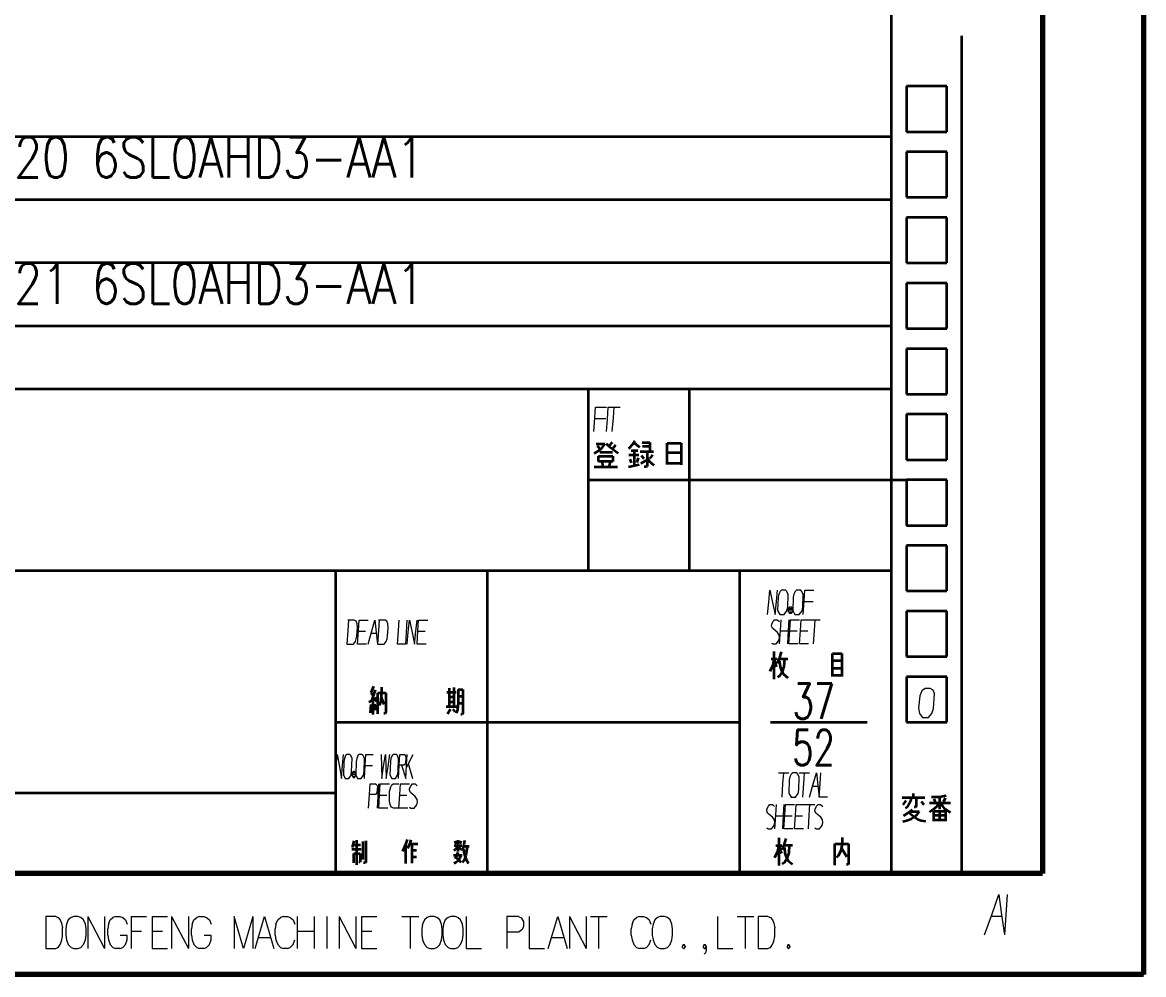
# Model space of a CAD drawing. Header units: millimetres. Extents: x 1333 to 104182, y -62616 to -5704.
# Drawn here: x 49603.3 to 49714.3, y -62616.3 to -62522 of the extents above; entities that cross this region are included whole.
import ezdxf
from ezdxf.enums import TextEntityAlignment as Align

# ---------------------------------------------------------------- set-up
doc = ezdxf.new("R2010")
doc.units = ezdxf.units.MM
doc.header["$LTSCALE"] = 0.5
for name, color, linetype in [('08', 1, 'Continuous'), ('11', 3, 'Continuous'), ('SHM_LABEL', 40, 'Continuous')]:
    doc.layers.add(name, color=color, linetype=linetype)
doc.styles.add('KAI', font='simplex.shx', dxfattribs={"width": 0.8, "bigfont": 'extfont.shx'})
doc.styles.get("Standard").update_dxf_attribs({"font": 'simplex.shx'})

# ---------------------------------------------------------------- blocks, each defined once
blk = doc.blocks.new('A$C32A078D3')
at = {"color": 7, "lineweight": 13}
for points in [[(-107.76, 5.77), (-108.73, 5.77), (-108.73, 2.57)], [(-107.76, 5.77), (-107.52, 5.67), (-107.31, 5.41), (-107.17, 5.1), (-107.07, 4.64)], [(-104.58, 5.77), (-104.58, 2.57)], [(-104.58, 5.77), (-102.92, 2.57)], [(-102.92, 5.77), (-102.92, 2.57)], [(-102.36, 5.41), (-102.09, 5.67)], [(-101.81, 5.77), (-102.09, 5.67)], [(-101.81, 5.77), (-101.4, 5.77)], [(-101.4, 5.77), (-101.12, 5.67), (-100.84, 5.41), (-100.67, 5)], [(-100.29, 5.77), (-98.77, 5.77)], [(-100.29, 5.77), (-100.29, 2.57)], [(-98.21, 5.77), (-96.69, 5.77)], [(-98.21, 5.77), (-98.21, 2.57), (-96.69, 2.57)], [(-96.28, 5.77), (-96.28, 2.57)], [(-96.28, 5.77), (-94.62, 2.57)], [(-94.62, 5.77), (-94.62, 2.57)], [(-94.07, 5.41), (-93.79, 5.67)], [(-93.51, 5.77), (-93.79, 5.67)], [(-93.51, 5.77), (-93.1, 5.77)], [(-93.1, 5.77), (-92.82, 5.67), (-92.54, 5.41), (-92.37, 5)], [(-88.22, 5.77), (-89.15, 2.57), (-90.09, 5.77), (-90.09, 2.57)], [(-88.22, 5.77), (-88.22, 2.57)], [(-88.01, 2.57), (-87.08, 5.77), (-86.15, 2.57)], [(-85.77, 5.41), (-85.49, 5.67)], [(-85.21, 5.77), (-85.49, 5.67)], [(-85.21, 5.77), (-84.8, 5.77)], [(-84.8, 5.77), (-84.52, 5.67), (-84.24, 5.41), (-84.07, 5)], [(-83.83, 5.77), (-83.83, 2.57)], [(-82.17, 5.77), (-82.17, 2.57)], [(-80.86, 2.57), (-80.86, 5.77)], [(-79.68, 5.77), (-79.68, 2.57)], [(-79.68, 5.77), (-78.02, 2.57)], [(-78.02, 5.77), (-78.02, 2.57)], [(-77.47, 5.77), (-75.94, 5.77)], [(-77.47, 5.77), (-77.47, 2.57), (-75.94, 2.57)], [(-73.46, 5.77), (-71.8, 5.77)], [(-72.63, 2.57), (-72.63, 5.77)], [(-67.09, 5.77), (-67.09, 2.57), (-65.57, 2.57)], [(-61.91, 5.77), (-63.08, 5.77)], [(-63.08, 5.77), (-63.08, 2.57)], [(-61.91, 5.77), (-61.66, 5.62), (-61.42, 5.26), (-61.42, 4.74), (-61.59, 4.43), (-61.84, 4.23)], [(-60.87, 5.77), (-60.87, 2.57), (-59.35, 2.57)], [(-58.97, 2.57), (-58.03, 5.77), (-57.1, 2.57)], [(-56.86, 5.77), (-56.86, 2.57)], [(-56.86, 5.77), (-55.2, 2.57)], [(-55.2, 5.77), (-55.2, 2.57)], [(-54.78, 5.77), (-53.12, 5.77)], [(-53.95, 2.57), (-53.95, 5.77)], [(-50.49, 5.41), (-50.22, 5.67)], [(-49.94, 5.77), (-50.22, 5.67)], [(-49.94, 5.77), (-49.53, 5.77)], [(-49.53, 5.77), (-49.25, 5.67), (-48.97, 5.41), (-48.8, 5)], [(-42.19, 5.77), (-42.19, 2.57), (-40.67, 2.57)], [(-40.26, 5.77), (-38.6, 5.77)], [(-39.43, 2.57), (-39.43, 5.77)], [(-37.21, 5.77), (-38.18, 5.77), (-38.18, 2.57)], [(-37.21, 5.77), (-36.97, 5.67), (-36.77, 5.41), (-36.63, 5.1), (-36.52, 4.64)], [(-107.07, 3.76), (-107.07, 4.64)], [(-102.54, 5), (-102.61, 4.53)], [(-102.61, 3.92), (-102.61, 4.53)], [(-102.54, 5), (-102.36, 5.41)], [(-94.24, 5), (-94.31, 4.53)], [(-94.31, 3.92), (-94.31, 4.53)], [(-94.24, 5), (-94.07, 5.41)], [(-85.94, 5), (-86.01, 4.53)], [(-86.01, 3.92), (-86.01, 4.53)], [(-85.94, 5), (-85.77, 5.41)], [(-50.67, 5), (-50.74, 4.53)], [(-50.74, 3.92), (-50.74, 4.53)], [(-50.67, 5), (-50.49, 5.41)], [(-36.52, 3.76), (-36.52, 4.64)], [(-107.79, 2.57), (-107.52, 2.68), (-107.31, 2.99), (-107.17, 3.3), (-107.07, 3.76)], [(-102.61, 3.92), (-102.54, 3.45)], [(-102.54, 3.45), (-102.36, 2.99)], [(-101.4, 2.57), (-101.12, 2.68), (-100.84, 2.99), (-100.67, 3.45)], [(-100.67, 3.45), (-100.67, 3.86), (-101.36, 3.86)], [(-99.25, 4.28), (-100.29, 4.28)], [(-97.18, 4.28), (-98.21, 4.28)], [(-94.31, 3.92), (-94.24, 3.45)], [(-94.24, 3.45), (-94.07, 2.99)], [(-93.1, 2.57), (-92.82, 2.68), (-92.54, 2.99), (-92.37, 3.45)], [(-92.37, 3.45), (-92.37, 3.86), (-93.06, 3.86)], [(-87.7, 3.66), (-86.46, 3.66)], [(-86.01, 3.92), (-85.94, 3.45)], [(-85.94, 3.45), (-85.77, 2.99)], [(-84.8, 2.57), (-84.52, 2.68), (-84.24, 2.99), (-84.07, 3.45)], [(-82.17, 4.28), (-83.83, 4.28)], [(-76.43, 4.28), (-77.47, 4.28)], [(-63.08, 4.23), (-61.84, 4.23)], [(-58.65, 3.66), (-57.41, 3.66)], [(-50.74, 3.92), (-50.67, 3.45)], [(-50.67, 3.45), (-50.49, 2.99)], [(-49.53, 2.57), (-49.25, 2.68), (-48.97, 2.99), (-48.8, 3.45)], [(-37.25, 2.57), (-36.97, 2.68), (-36.77, 2.99), (-36.63, 3.3), (-36.52, 3.76)], [(-108.73, 2.57), (-107.76, 2.57)], [(-102.36, 2.99), (-102.09, 2.68)], [(-102.09, 2.68), (-101.81, 2.57)], [(-101.4, 2.57), (-101.81, 2.57)], [(-94.07, 2.99), (-93.79, 2.68)], [(-93.79, 2.68), (-93.51, 2.57)], [(-93.1, 2.57), (-93.51, 2.57)], [(-85.77, 2.99), (-85.49, 2.68)], [(-85.49, 2.68), (-85.21, 2.57)], [(-84.8, 2.57), (-85.21, 2.57)], [(-50.49, 2.99), (-50.22, 2.68)], [(-50.22, 2.68), (-49.94, 2.57)], [(-49.53, 2.57), (-49.94, 2.57)], [(-45.58, 2.99), (-45.69, 2.83)], [(-45.69, 2.83), (-45.69, 2.73)], [(-45.69, 2.73), (-45.58, 2.57)], [(-45.58, 2.99), (-45.51, 2.99)], [(-45.58, 2.57), (-45.51, 2.57)], [(-45.41, 2.83), (-45.51, 2.99)], [(-45.51, 2.57), (-45.41, 2.73)], [(-45.41, 2.83), (-45.41, 2.73)], [(-43.51, 2.99), (-43.61, 2.83)], [(-43.61, 2.83), (-43.61, 2.73)], [(-43.61, 2.73), (-43.51, 2.57)], [(-43.34, 2.37), (-43.4, 2.16), (-43.54, 2.01)], [(-43.51, 2.99), (-43.44, 2.99)], [(-43.51, 2.57), (-43.44, 2.57)], [(-43.34, 2.83), (-43.44, 2.99)], [(-43.44, 2.57), (-43.34, 2.73)], [(-43.34, 2.83), (-43.34, 2.37)], [(-38.18, 2.57), (-37.21, 2.57)], [(-35.21, 2.99), (-35.31, 2.83)], [(-35.31, 2.83), (-35.31, 2.73)], [(-35.31, 2.73), (-35.21, 2.57)], [(-35.21, 2.99), (-35.14, 2.99)], [(-35.21, 2.57), (-35.14, 2.57)], [(-35.04, 2.83), (-35.14, 2.99)], [(-35.14, 2.57), (-35.04, 2.73)], [(-35.04, 2.83), (-35.04, 2.73)]]:
    blk.add_lwpolyline(points, dxfattribs=at)
for points in [[(-105.96, 5.77), (-106.24, 5.67), (-106.51, 5.41), (-106.69, 5), (-106.76, 4.53), (-106.76, 3.92), (-106.69, 3.45), (-106.51, 2.99), (-106.24, 2.68), (-105.96, 2.57), (-105.55, 2.57), (-105.27, 2.68), (-104.99, 2.99), (-104.82, 3.45), (-104.75, 3.92), (-104.75, 4.53), (-104.82, 5), (-104.99, 5.41), (-105.27, 5.67), (-105.55, 5.77)], [(-70.69, 5.77), (-70.97, 5.67), (-71.24, 5.41), (-71.41, 5), (-71.48, 4.53), (-71.48, 3.92), (-71.41, 3.45), (-71.24, 2.99), (-70.97, 2.68), (-70.69, 2.57), (-70.27, 2.57), (-70, 2.68), (-69.72, 2.99), (-69.55, 3.45), (-69.48, 3.92), (-69.48, 4.53), (-69.55, 5), (-69.72, 5.41), (-70, 5.67), (-70.27, 5.77)], [(-68.61, 5.77), (-68.89, 5.67), (-69.17, 5.41), (-69.34, 5), (-69.41, 4.53), (-69.41, 3.92), (-69.34, 3.45), (-69.17, 2.99), (-68.89, 2.68), (-68.61, 2.57), (-68.2, 2.57), (-67.92, 2.68), (-67.65, 2.99), (-67.47, 3.45), (-67.4, 3.92), (-67.4, 4.53), (-67.47, 5), (-67.65, 5.41), (-67.92, 5.67), (-68.2, 5.77)], [(-47.87, 5.77), (-48.14, 5.67), (-48.42, 5.41), (-48.59, 5), (-48.66, 4.53), (-48.66, 3.92), (-48.59, 3.45), (-48.42, 2.99), (-48.14, 2.68), (-47.87, 2.57), (-47.45, 2.57), (-47.17, 2.68), (-46.9, 2.99), (-46.72, 3.45), (-46.66, 3.92), (-46.66, 4.53), (-46.72, 5), (-46.9, 5.41), (-47.17, 5.67), (-47.45, 5.77)]]:
    blk.add_lwpolyline(points, close=True, dxfattribs=at)
blk = doc.blocks.new('999')
at = {"color": 7, "lineweight": 70}
for p, q in [((75924.98, -10161.12), (75924.98, -11943.12)), ((75894.98, -10191.12), (75894.98, -11913.12)), ((75894.98, -11913.12), (73476.98, -11913.12)), ((75924.98, -11943.12), (73401.98, -11943.12))]:
    blk.add_line(p, q, dxfattribs=at)
at = {"color": 7, "lineweight": 35}
for p, q in [((75849.98, -11451.12), (75849.98, -11913.12)), ((75894.98, -11451.12), (75894.98, -11913.12)), ((75870.98, -11913.12), (75870.98, -11664.12)), ((75849.98, -11694.12), (75474.98, -11694.12)), ((75849.98, -11712.87), (75510.98, -11712.87)), ((75849.98, -11731.62), (75510.98, -11731.62)), ((75510.98, -11750.37), (75849.98, -11750.37)), ((75849.98, -11769.12), (75474.98, -11769.12)), ((75759.98, -11796.12), (75854.48, -11796.12)), ((75804.98, -11823.12), (75475.51, -11823.12)), ((75684.98, -11913.12), (75684.98, -11823.12)), ((75729.98, -11913.12), (75729.98, -11823.12)), ((75804.98, -11913.12), (75804.98, -11823.12)), ((75684.98, -11868.12), (75804.98, -11868.12)), ((75474.98, -11889.12), (75684.98, -11889.12)), ((75894.98, -11913.12), (75114.98, -11913.12))]:
    blk.add_line(p, q, dxfattribs=at)
at = {"color": 7, "lineweight": 35, "ltscale": 0.1125}
for p, q in [((75854.48, -11679.12), (75854.48, -11692.62)), ((75866.48, -11692.62), (75866.48, -11679.12)), ((75854.48, -11698.62), (75854.48, -11712.12)), ((75866.48, -11712.12), (75866.48, -11698.62)), ((75854.48, -11718.12), (75854.48, -11731.62)), ((75866.48, -11731.62), (75866.48, -11718.12)), ((75854.48, -11737.62), (75854.48, -11751.12)), ((75866.48, -11751.12), (75866.48, -11737.62)), ((75854.48, -11757.12), (75854.48, -11770.62)), ((75866.48, -11770.62), (75866.48, -11757.12)), ((75854.48, -11776.62), (75854.48, -11790.12)), ((75866.48, -11790.12), (75866.48, -11776.62)), ((75854.48, -11796.12), (75854.48, -11809.62)), ((75866.48, -11809.62), (75866.48, -11796.12)), ((75854.48, -11815.62), (75854.48, -11829.12)), ((75866.48, -11829.12), (75866.48, -11815.62)), ((75854.48, -11835.12), (75854.48, -11848.62)), ((75866.48, -11848.62), (75866.48, -11835.12)), ((75854.48, -11854.62), (75854.48, -11868.12)), ((75866.48, -11868.12), (75866.48, -11854.62))]:
    blk.add_line(p, q, dxfattribs=at)
at = {"color": 7, "lineweight": 35, "ltscale": 0.1}
for p, q in [((75866.48, -11679.12), (75854.48, -11679.12)), ((75854.48, -11692.62), (75866.48, -11692.62)), ((75866.48, -11698.62), (75854.48, -11698.62)), ((75854.48, -11712.12), (75866.48, -11712.12)), ((75866.48, -11718.12), (75854.48, -11718.12)), ((75854.48, -11731.62), (75866.48, -11731.62)), ((75866.48, -11737.62), (75854.48, -11737.62)), ((75854.48, -11751.12), (75866.48, -11751.12)), ((75866.48, -11757.12), (75854.48, -11757.12)), ((75854.48, -11770.62), (75866.48, -11770.62)), ((75866.48, -11776.62), (75854.48, -11776.62)), ((75854.48, -11790.12), (75866.48, -11790.12)), ((75866.48, -11796.12), (75854.48, -11796.12)), ((75854.48, -11809.62), (75866.48, -11809.62)), ((75866.48, -11815.62), (75854.48, -11815.62)), ((75854.48, -11829.12), (75866.48, -11829.12)), ((75866.48, -11835.12), (75854.48, -11835.12)), ((75854.48, -11848.62), (75866.48, -11848.62)), ((75866.48, -11854.62), (75854.48, -11854.62)), ((75854.48, -11868.12), (75866.48, -11868.12))]:
    blk.add_line(p, q, dxfattribs=at)
at = {"color": 7, "lineweight": 35, "ltscale": 0.45}
for p, q in [((75759.98, -11769.12), (75759.98, -11823.12)), ((75789.98, -11769.12), (75789.98, -11823.12))]:
    blk.add_line(p, q, dxfattribs=at)
at = {"color": 7, "lineweight": 35, "ltscale": 0.018302}
blk.add_line((75763.61, -11787.06), (75761.76, -11788.25), dxfattribs=at)
at = {"color": 7, "lineweight": 35, "ltscale": 0.020947}
for p, q in [((75762.33, -11785.36), (75764.84, -11785.36)), ((75816.71, -11849.24), (75819.22, -11849.24)), ((75818.11, -11904.64), (75820.62, -11904.64))]:
    blk.add_line(p, q, dxfattribs=at)
at = {"color": 7, "lineweight": 35, "ltscale": 0.012214}
blk.add_line((75762.58, -11786.03), (75763.61, -11787.06), dxfattribs=at)
at = {"color": 7, "lineweight": 35, "ltscale": 0.017522}
blk.add_line((75764.84, -11785.36), (75763.61, -11787.06), dxfattribs=at)
at = {"color": 7, "lineweight": 35, "ltscale": 0.008882}
blk.add_line((75765.31, -11785.28), (75766.03, -11786.08), dxfattribs=at)
at = {"color": 7, "lineweight": 35, "ltscale": 0.012369}
blk.add_line((75767.04, -11784.99), (75766.03, -11786.08), dxfattribs=at)
at = {"color": 7, "lineweight": 35, "ltscale": 0.029104}
blk.add_line((75766.03, -11786.08), (75768.84, -11788.15), dxfattribs=at)
at = {"color": 7, "lineweight": 35, "ltscale": 0.011868}
blk.add_line((75768.02, -11785.78), (75767.17, -11786.92), dxfattribs=at)
at = {"color": 7, "lineweight": 35, "ltscale": 0.015988}
blk.add_line((75773.25, -11785.53), (75771.89, -11786.89), dxfattribs=at)
at = {"color": 7, "lineweight": 35, "ltscale": 0.009849}
blk.add_line((75773.77, -11784.47), (75773.25, -11785.53), dxfattribs=at)
at = {"color": 7, "lineweight": 35, "ltscale": 0.018018}
blk.add_line((75773.51, -11784.99), (75775.19, -11786.35), dxfattribs=at)
at = {"color": 7, "lineweight": 35, "ltscale": 0.019714}
blk.add_line((75775.93, -11784.99), (75778.3, -11784.99), dxfattribs=at)
at = {"color": 7, "lineweight": 35, "ltscale": 0.018274}
for p, q in [((75776.11, -11786.12), (75778.3, -11786.12)), ((75721.32, -11862.26), (75721.11, -11864.44))]:
    blk.add_line(p, q, dxfattribs=at)
at = {"color": 7, "lineweight": 35, "ltscale": 0.022021}
blk.add_line((75778.3, -11784.99), (75778.3, -11787.63), dxfattribs=at)
at = {"color": 7, "lineweight": 35, "ltscale": 0.052899}
blk.add_line((75783.4, -11791.58), (75783.4, -11785.23), dxfattribs=at)
at = {"color": 7, "lineweight": 35, "ltscale": 0.034705}
for p, q in [((75783.4, -11785.23), (75787.57, -11785.23)), ((75783.4, -11788), (75787.57, -11788)), ((75783.4, -11791.16), (75787.57, -11791.16))]:
    blk.add_line(p, q, dxfattribs=at)
at = {"color": 7, "lineweight": 35, "ltscale": 0.053516}
blk.add_line((75787.57, -11785.23), (75787.57, -11791.66), dxfattribs=at)
at = {"color": 7, "lineweight": 35, "ltscale": 0.013379}
blk.add_line((75763.05, -11790.62), (75763.05, -11789.01), dxfattribs=at)
at = {"color": 7, "lineweight": 35, "ltscale": 0.03512}
for p, q in [((75763.05, -11789.01), (75767.26, -11789.01)), ((75767.26, -11790.59), (75763.05, -11790.59))]:
    blk.add_line(p, q, dxfattribs=at)
at = {"color": 7, "lineweight": 35, "ltscale": 0.031433}
blk.add_line((75763.44, -11787.88), (75767.21, -11787.88), dxfattribs=at)
at = {"color": 7, "lineweight": 35, "ltscale": 0.012615}
blk.add_line((75764.08, -11790.59), (75764.23, -11792.1), dxfattribs=at)
at = {"color": 7, "lineweight": 35, "ltscale": 0.013483}
blk.add_line((75766.45, -11790.59), (75766.1, -11792.18), dxfattribs=at)
at = {"color": 7, "lineweight": 35, "ltscale": 0.013174}
blk.add_line((75767.26, -11789.01), (75767.26, -11790.59), dxfattribs=at)
at = {"color": 7, "lineweight": 35, "ltscale": 0.024854}
blk.add_line((75772.02, -11788.69), (75775, -11788.69), dxfattribs=at)
at = {"color": 7, "lineweight": 35, "ltscale": 0.009505}
blk.add_line((75772.31, -11789.9), (75772.66, -11790.99), dxfattribs=at)
at = {"color": 7, "lineweight": 35, "ltscale": 0.016016}
blk.add_line((75772.73, -11787.33), (75774.65, -11787.33), dxfattribs=at)
at = {"color": 7, "lineweight": 35, "ltscale": 0.037256}
blk.add_line((75773.64, -11787.33), (75773.64, -11791.81), dxfattribs=at)
at = {"color": 7, "lineweight": 35, "ltscale": 0.012185}
blk.add_line((75774.8, -11789.56), (75774.41, -11790.97), dxfattribs=at)
at = {"color": 7, "lineweight": 35, "ltscale": 0.033472}
blk.add_line((75775.34, -11787.68), (75779.36, -11787.68), dxfattribs=at)
at = {"color": 7, "lineweight": 35, "ltscale": 0.018228}
blk.add_line((75775.54, -11791.24), (75777.44, -11790.15), dxfattribs=at)
at = {"color": 7, "lineweight": 35, "ltscale": 0.009605}
blk.add_line((75775.64, -11788.87), (75776.43, -11789.71), dxfattribs=at)
at = {"color": 7, "lineweight": 35, "ltscale": 0.036639}
blk.add_line((75777.44, -11787.68), (75777.44, -11792.08), dxfattribs=at)
at = {"color": 7, "lineweight": 35, "ltscale": 0.010128}
blk.add_line((75777.44, -11789.46), (75778.03, -11790.52), dxfattribs=at)
at = {"color": 7, "lineweight": 35, "ltscale": 0.015901}
blk.add_line((75778.03, -11790.52), (75779.48, -11791.76), dxfattribs=at)
at = {"color": 7, "lineweight": 35, "ltscale": 0.011126}
blk.add_line((75779.04, -11788.64), (75778.3, -11789.76), dxfattribs=at)
at = {"color": 7, "lineweight": 35, "ltscale": 0.057703}
blk.add_line((75761.72, -11792.18), (75768.64, -11792.18), dxfattribs=at)
at = {"color": 7, "lineweight": 35, "ltscale": 0.026672}
blk.add_line((75771.92, -11792.25), (75775.05, -11791.58), dxfattribs=at)
at = {"color": 7, "lineweight": 35, "ltscale": 0.004742}
blk.add_line((75777.09, -11792.25), (75776.53, -11792.2), dxfattribs=at)
at = {"color": 7, "lineweight": 35, "ltscale": 0.003221}
blk.add_line((75777.44, -11792.08), (75777.09, -11792.25), dxfattribs=at)
at = {"color": 7, "lineweight": 35, "ltscale": 0.375}
blk.add_line((75849.98, -11823.12), (75804.98, -11823.12), dxfattribs=at)
at = {"color": 7, "lineweight": 35, "ltscale": 0.068576}
for p, q in [((75815.15, -11847.08), (75815.15, -11855.31)), ((75816.55, -11902.48), (75816.55, -11910.71))]:
    blk.add_line(p, q, dxfattribs=at)
at = {"color": 7, "lineweight": 35, "ltscale": 0.017161}
blk.add_line((75817.24, -11847.25), (75816.71, -11849.24), dxfattribs=at)
at = {"color": 7, "lineweight": 35, "ltscale": 0.014966}
for p, q in [((75814.27, -11849.31), (75816.06, -11849.31)), ((75815.66, -11904.71), (75817.46, -11904.71))]:
    blk.add_line(p, q, dxfattribs=at)
at = {"color": 7, "lineweight": 35, "ltscale": 0.015843}
for p, q in [((75815.15, -11849.31), (75814.82, -11851.18)), ((75816.55, -11904.71), (75816.21, -11906.58))]:
    blk.add_line(p, q, dxfattribs=at)
at = {"color": 7, "lineweight": 35, "ltscale": 0.013344}
blk.add_line((75815.15, -11849.31), (75815.61, -11850.84), dxfattribs=at)
at = {"color": 7, "lineweight": 35, "ltscale": 0.012994}
blk.add_line((75816.71, -11849.24), (75816.11, -11850.68), dxfattribs=at)
at = {"color": 7, "lineweight": 35, "ltscale": 0.014287}
blk.add_line((75816.83, -11849.93), (75817.02, -11851.64), dxfattribs=at)
at = {"color": 7, "lineweight": 35, "ltscale": 0.019431}
for p, q in [((75818.27, -11849.24), (75818.12, -11851.56)), ((75819.66, -11904.64), (75819.52, -11906.97))]:
    blk.add_line(p, q, dxfattribs=at)
at = {"color": 7, "lineweight": 35, "ltscale": 0.023145}
for p, q in [((75832.56, -11847.65), (75835.34, -11847.65)), ((75832.56, -11849.81), (75835.34, -11849.81)), ((75832.56, -11852.07), (75835.34, -11852.07)), ((75832.56, -11854.13), (75835.34, -11854.13))]:
    blk.add_line(p, q, dxfattribs=at)
at = {"color": 7, "lineweight": 35, "ltscale": 0.057181}
blk.add_line((75832.56, -11854.51), (75832.56, -11847.65), dxfattribs=at)
at = {"color": 7, "lineweight": 35, "ltscale": 0.057581}
blk.add_line((75835.34, -11847.65), (75835.34, -11854.56), dxfattribs=at)
at = {"color": 7, "lineweight": 35, "ltscale": 0.017255}
for p, q in [((75814.82, -11851.18), (75813.93, -11853.05)), ((75816.21, -11906.58), (75815.33, -11908.46))]:
    blk.add_line(p, q, dxfattribs=at)
at = {"color": 7, "lineweight": 35, "ltscale": 0.006882}
blk.add_line((75815.61, -11850.84), (75815.97, -11851.59), dxfattribs=at)
at = {"color": 7, "lineweight": 35, "ltscale": 0.01189}
for p, q in [((75817.6, -11853.17), (75816.83, -11854.37)), ((75819, -11908.58), (75818.23, -11909.78))]:
    blk.add_line(p, q, dxfattribs=at)
at = {"color": 7, "lineweight": 35, "ltscale": 0.010301}
blk.add_line((75817.02, -11851.64), (75817.4, -11852.81), dxfattribs=at)
at = {"color": 7, "lineweight": 35, "ltscale": 0.010289}
for p, q in [((75817.4, -11852.81), (75818, -11853.89)), ((75818.8, -11908.22), (75819.4, -11909.3))]:
    blk.add_line(p, q, dxfattribs=at)
at = {"color": 7, "lineweight": 35, "ltscale": 0.01408}
for p, q in [((75818.12, -11851.56), (75817.6, -11853.17)), ((75819.52, -11906.97), (75819, -11908.58))]:
    blk.add_line(p, q, dxfattribs=at)
at = {"color": 7, "lineweight": 35, "ltscale": 0.013902}
for p, q in [((75818, -11853.89), (75819.3, -11854.95)), ((75819.4, -11909.3), (75820.69, -11910.35))]:
    blk.add_line(p, q, dxfattribs=at)
at = {"color": 7, "lineweight": 35, "ltscale": 0.006873}
for p, q in [((75816.83, -11854.37), (75816.16, -11854.85)), ((75818.23, -11909.78), (75817.56, -11910.26))]:
    blk.add_line(p, q, dxfattribs=at)
at = {"color": 7, "lineweight": 35, "ltscale": 0.016522}
blk.add_line((75696.14, -11857.55), (75695.35, -11859.36), dxfattribs=at)
at = {"color": 7, "lineweight": 35, "ltscale": 0.009681}
blk.add_line((75695.35, -11859.36), (75696.1, -11860.25), dxfattribs=at)
at = {"color": 7, "lineweight": 35, "ltscale": 0.02929}
blk.add_line((75696.67, -11858.48), (75695.53, -11861.8), dxfattribs=at)
at = {"color": 7, "lineweight": 35, "ltscale": 0.019836}
blk.add_line((75697.41, -11859.43), (75699.79, -11859.43), dxfattribs=at)
at = {"color": 7, "lineweight": 35, "ltscale": 0.051498}
blk.add_line((75697.41, -11865.61), (75697.41, -11859.43), dxfattribs=at)
at = {"color": 7, "lineweight": 35, "ltscale": 0.02264}
blk.add_line((75698.54, -11859.43), (75698.2, -11862.13), dxfattribs=at)
at = {"color": 7, "lineweight": 35, "ltscale": 0.014593}
blk.add_line((75698.51, -11857.68), (75698.54, -11859.43), dxfattribs=at)
at = {"color": 7, "lineweight": 35, "ltscale": 0.048209}
blk.add_line((75699.79, -11859.43), (75699.79, -11865.22), dxfattribs=at)
at = {"color": 7, "lineweight": 35, "ltscale": 0.022729}
blk.add_line((75717.98, -11859.23), (75720.7, -11859.23), dxfattribs=at)
at = {"color": 7, "lineweight": 35, "ltscale": 0.045142}
blk.add_line((75718.65, -11857.99), (75718.65, -11863.41), dxfattribs=at)
at = {"color": 7, "lineweight": 35, "ltscale": 0.046893}
blk.add_line((75719.98, -11857.81), (75719.98, -11863.44), dxfattribs=at)
at = {"color": 7, "lineweight": 35, "ltscale": 0.011035}
for p, q in [((75721.32, -11858.44), (75722.64, -11858.44)), ((75721.32, -11860.38), (75722.64, -11860.38))]:
    blk.add_line(p, q, dxfattribs=at)
at = {"color": 7, "lineweight": 35, "ltscale": 0.031802}
blk.add_line((75721.32, -11858.44), (75721.32, -11862.26), dxfattribs=at)
at = {"color": 7, "lineweight": 35, "ltscale": 0.058078}
blk.add_line((75722.64, -11858.44), (75722.64, -11865.41), dxfattribs=at)
at = {"color": 7, "lineweight": 35, "ltscale": 0.017521}
blk.add_line((75694.78, -11862.07), (75696.72, -11861.27), dxfattribs=at)
at = {"color": 7, "lineweight": 35, "ltscale": 0.020695}
blk.add_line((75695.37, -11862.88), (75695.13, -11865.36), dxfattribs=at)
at = {"color": 7, "lineweight": 35, "ltscale": 0.035477}
blk.add_line((75695.96, -11861.58), (75695.96, -11865.84), dxfattribs=at)
at = {"color": 7, "lineweight": 35, "ltscale": 0.012086}
blk.add_line((75696.54, -11860.7), (75697.05, -11862.06), dxfattribs=at)
at = {"color": 7, "lineweight": 35, "ltscale": 0.016024}
blk.add_line((75696.83, -11864.62), (75696.57, -11862.71), dxfattribs=at)
at = {"color": 7, "lineweight": 35, "ltscale": 0.009375}
blk.add_line((75698.2, -11862.13), (75697.79, -11863.18), dxfattribs=at)
at = {"color": 7, "lineweight": 35, "ltscale": 0.019442}
blk.add_line((75698.38, -11860.69), (75699.23, -11862.87), dxfattribs=at)
at = {"color": 7, "lineweight": 35, "ltscale": 0.025818}
blk.add_line((75717.75, -11863.44), (75720.85, -11863.44), dxfattribs=at)
at = {"color": 7, "lineweight": 35, "ltscale": 0.011023}
for p, q in [((75718.65, -11860.62), (75719.98, -11860.62)), ((75718.65, -11862.02), (75719.98, -11862.02))]:
    blk.add_line(p, q, dxfattribs=at)
at = {"color": 7, "lineweight": 35, "ltscale": 0.011206}
blk.add_line((75721.29, -11862.48), (75722.64, -11862.48), dxfattribs=at)
at = {"color": 7, "lineweight": 35, "ltscale": 0.003491}
blk.add_line((75699.61, -11865.53), (75699.19, -11865.53), dxfattribs=at)
at = {"color": 7, "lineweight": 35, "ltscale": 0.003013}
blk.add_line((75699.79, -11865.22), (75699.61, -11865.53), dxfattribs=at)
at = {"color": 7, "lineweight": 35, "ltscale": 0.014197}
blk.add_line((75719.07, -11864.23), (75718.09, -11865.62), dxfattribs=at)
at = {"color": 7, "lineweight": 35, "ltscale": 0.007705}
blk.add_line((75719.75, -11864.26), (75720.3, -11865.01), dxfattribs=at)
at = {"color": 7, "lineweight": 35, "ltscale": 0.008758}
blk.add_line((75721.11, -11864.44), (75720.7, -11865.41), dxfattribs=at)
at = {"color": 7, "lineweight": 35, "ltscale": 0.003796}
blk.add_line((75722.53, -11865.82), (75722.07, -11865.82), dxfattribs=at)
at = {"color": 7, "lineweight": 35, "ltscale": 0.003533}
blk.add_line((75722.64, -11865.41), (75722.53, -11865.82), dxfattribs=at)
at = {"color": 7, "lineweight": 35, "ltscale": 0.239099}
blk.add_line((75814.11, -11868.12), (75842.8, -11868.12), dxfattribs=at)
at = {"color": 7, "lineweight": 35, "ltscale": 0.05614}
blk.add_line((75853.2, -11890.5), (75859.93, -11890.5), dxfattribs=at)
at = {"color": 7, "lineweight": 35, "ltscale": 0.009805}
blk.add_line((75855.91, -11890.5), (75855.73, -11891.67), dxfattribs=at)
at = {"color": 7, "lineweight": 35, "ltscale": 0.009991}
for p, q in [((75856.47, -11889.3), (75856.47, -11890.5)), ((75723.77, -11906.43), (75723.56, -11907.61))]:
    blk.add_line(p, q, dxfattribs=at)
at = {"color": 7, "lineweight": 35, "ltscale": 0.021887}
blk.add_line((75857.4, -11890.5), (75857.4, -11893.13), dxfattribs=at)
at = {"color": 7, "lineweight": 35, "ltscale": 0.020081}
blk.add_line((75861.96, -11890.29), (75864.37, -11890.31), dxfattribs=at)
at = {"color": 7, "lineweight": 35, "ltscale": 0.016395}
blk.add_line((75864.37, -11890.31), (75866.28, -11889.87), dxfattribs=at)
at = {"color": 7, "lineweight": 35, "ltscale": 0.030411}
blk.add_line((75864.37, -11890.31), (75864.37, -11893.96), dxfattribs=at)
at = {"color": 7, "lineweight": 35, "ltscale": 0.012746}
blk.add_line((75854.36, -11891.42), (75853.48, -11892.67), dxfattribs=at)
at = {"color": 7, "lineweight": 35, "ltscale": 0.006037}
blk.add_line((75854.82, -11893.31), (75854.18, -11893.66), dxfattribs=at)
at = {"color": 7, "lineweight": 35, "ltscale": 0.015649}
blk.add_line((75855.73, -11891.67), (75854.82, -11893.31), dxfattribs=at)
at = {"color": 7, "lineweight": 35, "ltscale": 0.002783}
blk.add_line((75857.17, -11893.36), (75856.84, -11893.36), dxfattribs=at)
at = {"color": 7, "lineweight": 35, "ltscale": 0.002697}
blk.add_line((75857.4, -11893.13), (75857.17, -11893.36), dxfattribs=at)
at = {"color": 7, "lineweight": 35, "ltscale": 0.009348}
blk.add_line((75858.93, -11891.72), (75859.71, -11892.53), dxfattribs=at)
at = {"color": 7, "lineweight": 35, "ltscale": 0.052466}
blk.add_line((75861.32, -11892.07), (75867.62, -11892.07), dxfattribs=at)
at = {"color": 7, "lineweight": 35, "ltscale": 0.013585}
blk.add_line((75862.73, -11893.91), (75861.4, -11894.84), dxfattribs=at)
at = {"color": 7, "lineweight": 35, "ltscale": 0.007102}
blk.add_line((75862.61, -11890.93), (75863.03, -11891.67), dxfattribs=at)
at = {"color": 7, "lineweight": 35, "ltscale": 0.009038}
blk.add_line((75863.52, -11893.17), (75862.73, -11893.91), dxfattribs=at)
at = {"color": 7, "lineweight": 35, "ltscale": 0.010382}
blk.add_line((75864.12, -11892.07), (75863.52, -11893.17), dxfattribs=at)
at = {"color": 7, "lineweight": 35, "ltscale": 0.009279}
blk.add_line((75864.74, -11892.07), (75865.18, -11893.1), dxfattribs=at)
at = {"color": 7, "lineweight": 35, "ltscale": 0.007104}
blk.add_line((75865.18, -11893.1), (75865.7, -11893.76), dxfattribs=at)
at = {"color": 7, "lineweight": 35, "ltscale": 0.010417}
blk.add_line((75866, -11890.66), (75865.55, -11891.83), dxfattribs=at)
at = {"color": 7, "lineweight": 35, "ltscale": 0.018758}
blk.add_line((75865.7, -11893.76), (75867.62, -11894.95), dxfattribs=at)
at = {"color": 7, "lineweight": 35, "ltscale": 0.019419}
blk.add_line((75855.59, -11894.7), (75853.6, -11895.92), dxfattribs=at)
at = {"color": 7, "lineweight": 35, "ltscale": 0.008354}
blk.add_line((75855.91, -11896.97), (75854.97, -11897.34), dxfattribs=at)
at = {"color": 7, "lineweight": 35, "ltscale": 0.010855}
blk.add_line((75855.19, -11894.94), (75856.22, -11895.74), dxfattribs=at)
at = {"color": 7, "lineweight": 35, "ltscale": 0.007176}
blk.add_line((75856.24, -11894.14), (75855.59, -11894.7), dxfattribs=at)
at = {"color": 7, "lineweight": 35, "ltscale": 0.022864}
blk.add_line((75855.59, -11894.7), (75858.33, -11894.7), dxfattribs=at)
at = {"color": 7, "lineweight": 35, "ltscale": 0.014416}
blk.add_line((75857.26, -11895.9), (75855.91, -11896.97), dxfattribs=at)
at = {"color": 7, "lineweight": 35, "ltscale": 0.01658}
blk.add_line((75856.22, -11895.74), (75857.82, -11896.92), dxfattribs=at)
at = {"color": 7, "lineweight": 35, "ltscale": 0.013402}
blk.add_line((75858.33, -11894.7), (75857.26, -11895.9), dxfattribs=at)
at = {"color": 7, "lineweight": 35, "ltscale": 0.009177}
blk.add_line((75857.82, -11896.92), (75858.86, -11897.29), dxfattribs=at)
at = {"color": 7, "lineweight": 35, "ltscale": 0.029175}
for p, q in [((75862.63, -11894.52), (75866.13, -11894.52)), ((75862.63, -11895.76), (75866.13, -11895.76)), ((75862.63, -11897.1), (75866.13, -11897.1))]:
    blk.add_line(p, q, dxfattribs=at)
at = {"color": 7, "lineweight": 35, "ltscale": 0.025122}
blk.add_line((75862.63, -11897.54), (75862.63, -11894.52), dxfattribs=at)
at = {"color": 7, "lineweight": 35, "ltscale": 0.021451}
blk.add_line((75864.4, -11897.1), (75864.4, -11894.52), dxfattribs=at)
at = {"color": 7, "lineweight": 35, "ltscale": 0.024976}
blk.add_line((75866.13, -11894.52), (75866.13, -11897.52), dxfattribs=at)
at = {"color": 7, "lineweight": 35, "ltscale": 0.012839}
blk.add_line((75854.97, -11897.34), (75853.48, -11897.71), dxfattribs=at)
at = {"color": 7, "lineweight": 35, "ltscale": 0.011217}
blk.add_line((75858.86, -11897.29), (75860.18, -11897.56), dxfattribs=at)
at = {"color": 7, "lineweight": 35, "ltscale": 0.01646}
blk.add_line((75690.34, -11903.4), (75689.83, -11905.31), dxfattribs=at)
at = {"color": 7, "lineweight": 35, "ltscale": 0.06102}
blk.add_line((75691.13, -11903.17), (75691.13, -11910.49), dxfattribs=at)
at = {"color": 7, "lineweight": 35, "ltscale": 0.04447}
blk.add_line((75693, -11903.54), (75693, -11908.88), dxfattribs=at)
at = {"color": 7, "lineweight": 35, "ltscale": 0.052618}
blk.add_line((75693.82, -11903.36), (75693.82, -11909.67), dxfattribs=at)
at = {"color": 7, "lineweight": 35, "ltscale": 0.013035}
blk.add_line((75706.17, -11902.99), (75705.69, -11904.47), dxfattribs=at)
at = {"color": 7, "lineweight": 35, "ltscale": 0.009568}
blk.add_line((75707.27, -11903.03), (75706.95, -11904.13), dxfattribs=at)
at = {"color": 7, "lineweight": 35, "ltscale": 0.008164}
blk.add_line((75720.35, -11903.33), (75720.74, -11904.23), dxfattribs=at)
at = {"color": 7, "lineweight": 35, "ltscale": 0.028311}
blk.add_line((75721.25, -11903.17), (75721.25, -11906.57), dxfattribs=at)
at = {"color": 7, "lineweight": 35, "ltscale": 0.0079}
blk.add_line((75722.12, -11903.36), (75721.78, -11904.24), dxfattribs=at)
at = {"color": 7, "lineweight": 35, "ltscale": 0.011243}
blk.add_line((75723.18, -11903.26), (75722.98, -11904.6), dxfattribs=at)
at = {"color": 7, "lineweight": 35, "ltscale": 0.017167}
blk.add_line((75818.63, -11902.65), (75818.11, -11904.64), dxfattribs=at)
at = {"color": 7, "lineweight": 35, "ltscale": 0.016013}
blk.add_line((75835.39, -11902.35), (75835.39, -11904.27), dxfattribs=at)
at = {"color": 7, "lineweight": 35, "ltscale": 0.022961}
blk.add_line((75689.75, -11905.86), (75692.5, -11905.86), dxfattribs=at)
at = {"color": 7, "lineweight": 35, "ltscale": 0.019043}
blk.add_line((75690.03, -11904.54), (75692.32, -11904.54), dxfattribs=at)
at = {"color": 7, "lineweight": 35, "ltscale": 0.015857}
blk.add_line((75690.29, -11907.17), (75692.19, -11907.17), dxfattribs=at)
at = {"color": 7, "lineweight": 35, "ltscale": 0.022754}
blk.add_line((75690.29, -11909.9), (75690.29, -11907.17), dxfattribs=at)
at = {"color": 7, "lineweight": 35, "ltscale": 0.018619}
blk.add_line((75692.19, -11907.17), (75692.19, -11909.41), dxfattribs=at)
at = {"color": 7, "lineweight": 35, "ltscale": 0.018794}
blk.add_line((75705.69, -11904.47), (75704.75, -11906.52), dxfattribs=at)
at = {"color": 7, "lineweight": 35, "ltscale": 0.046671}
blk.add_line((75705.69, -11904.47), (75705.69, -11910.08), dxfattribs=at)
at = {"color": 7, "lineweight": 35, "ltscale": 0.013765}
blk.add_line((75706.95, -11904.13), (75706.27, -11905.64), dxfattribs=at)
at = {"color": 7, "lineweight": 35, "ltscale": 0.019849}
blk.add_line((75706.89, -11904.27), (75709.27, -11904.27), dxfattribs=at)
at = {"color": 7, "lineweight": 35, "ltscale": 0.047763}
blk.add_line((75707.58, -11904.27), (75707.58, -11910), dxfattribs=at)
at = {"color": 7, "lineweight": 35, "ltscale": 0.011487}
blk.add_line((75707.58, -11906.17), (75708.96, -11906.17), dxfattribs=at)
at = {"color": 7, "lineweight": 35, "ltscale": 0.009044}
blk.add_line((75720.77, -11905.58), (75720.03, -11906.37), dxfattribs=at)
at = {"color": 7, "lineweight": 35, "ltscale": 0.019482}
blk.add_line((75720.07, -11904.74), (75722.41, -11904.74), dxfattribs=at)
at = {"color": 7, "lineweight": 35, "ltscale": 0.017013}
blk.add_line((75721.16, -11906.85), (75720.43, -11908.76), dxfattribs=at)
at = {"color": 7, "lineweight": 35, "ltscale": 0.008049}
blk.add_line((75721.25, -11904.74), (75720.77, -11905.58), dxfattribs=at)
at = {"color": 7, "lineweight": 35, "ltscale": 0.012939}
blk.add_line((75721.25, -11904.74), (75722.12, -11906.03), dxfattribs=at)
at = {"color": 7, "lineweight": 35, "ltscale": 0.015129}
blk.add_line((75722.98, -11904.6), (75722.46, -11906.34), dxfattribs=at)
at = {"color": 7, "lineweight": 35, "ltscale": 0.007281}
blk.add_line((75722.84, -11905.82), (75722.94, -11906.69), dxfattribs=at)
at = {"color": 7, "lineweight": 35, "ltscale": 0.01366}
blk.add_line((75722.88, -11904.95), (75724.52, -11904.95), dxfattribs=at)
at = {"color": 7, "lineweight": 35, "ltscale": 0.007429}
blk.add_line((75722.94, -11906.69), (75723.14, -11907.56), dxfattribs=at)
at = {"color": 7, "lineweight": 35, "ltscale": 0.012385}
blk.add_line((75723.93, -11904.95), (75723.77, -11906.43), dxfattribs=at)
at = {"color": 7, "lineweight": 35, "ltscale": 0.013341}
blk.add_line((75816.55, -11904.71), (75817, -11906.25), dxfattribs=at)
at = {"color": 7, "lineweight": 35, "ltscale": 0.006887}
blk.add_line((75817, -11906.25), (75817.36, -11906.99), dxfattribs=at)
at = {"color": 7, "lineweight": 35, "ltscale": 0.012989}
blk.add_line((75818.11, -11904.64), (75817.51, -11906.08), dxfattribs=at)
at = {"color": 7, "lineweight": 35, "ltscale": 0.014284}
blk.add_line((75818.23, -11905.34), (75818.42, -11907.04), dxfattribs=at)
at = {"color": 7, "lineweight": 35, "ltscale": 0.010304}
blk.add_line((75818.42, -11907.04), (75818.8, -11908.22), dxfattribs=at)
at = {"color": 7, "lineweight": 35, "ltscale": 0.034058}
blk.add_line((75833.23, -11904.27), (75837.32, -11904.27), dxfattribs=at)
at = {"color": 7, "lineweight": 35, "ltscale": 0.052502}
blk.add_line((75833.23, -11910.57), (75833.23, -11904.27), dxfattribs=at)
at = {"color": 7, "lineweight": 35, "ltscale": 0.015369}
blk.add_line((75835.06, -11906.29), (75834.21, -11907.93), dxfattribs=at)
at = {"color": 7, "lineweight": 35, "ltscale": 0.017097}
blk.add_line((75835.39, -11904.27), (75835.06, -11906.29), dxfattribs=at)
at = {"color": 7, "lineweight": 35, "ltscale": 0.025794}
blk.add_line((75835.18, -11905.54), (75836.82, -11908.17), dxfattribs=at)
at = {"color": 7, "lineweight": 35, "ltscale": 0.048779}
blk.add_line((75837.32, -11904.27), (75837.32, -11910.12), dxfattribs=at)
at = {"color": 7, "lineweight": 35, "ltscale": 0.001941}
blk.add_line((75692.03, -11909.7), (75691.79, -11909.7), dxfattribs=at)
at = {"color": 7, "lineweight": 35, "ltscale": 0.002816}
blk.add_line((75692.19, -11909.41), (75692.03, -11909.7), dxfattribs=at)
at = {"color": 7, "lineweight": 35, "ltscale": 0.003674}
blk.add_line((75693.63, -11909.87), (75693.19, -11909.87), dxfattribs=at)
at = {"color": 7, "lineweight": 35, "ltscale": 0.002281}
blk.add_line((75693.82, -11909.67), (75693.63, -11909.87), dxfattribs=at)
at = {"color": 7, "lineweight": 35, "ltscale": 0.01123}
blk.add_line((75707.58, -11908.1), (75708.93, -11908.1), dxfattribs=at)
at = {"color": 7, "lineweight": 35, "ltscale": 0.021021}
blk.add_line((75719.95, -11907.62), (75722.47, -11907.62), dxfattribs=at)
at = {"color": 7, "lineweight": 35, "ltscale": 0.004694}
blk.add_line((75720.58, -11909.86), (75720.06, -11910.06), dxfattribs=at)
at = {"color": 7, "lineweight": 35, "ltscale": 0.007101}
blk.add_line((75721.27, -11909.35), (75720.58, -11909.86), dxfattribs=at)
at = {"color": 7, "lineweight": 35, "ltscale": 0.007352}
blk.add_line((75720.59, -11908.33), (75721.33, -11908.82), dxfattribs=at)
at = {"color": 7, "lineweight": 35, "ltscale": 0.00816}
blk.add_line((75721.75, -11908.49), (75721.27, -11909.35), dxfattribs=at)
at = {"color": 7, "lineweight": 35, "ltscale": 0.009949}
blk.add_line((75721.33, -11908.82), (75722.05, -11909.76), dxfattribs=at)
at = {"color": 7, "lineweight": 35, "ltscale": 0.007527}
blk.add_line((75721.99, -11907.62), (75721.75, -11908.49), dxfattribs=at)
at = {"color": 7, "lineweight": 35, "ltscale": 0.010044}
blk.add_line((75723.18, -11908.9), (75722.46, -11909.86), dxfattribs=at)
at = {"color": 7, "lineweight": 35, "ltscale": 0.012408}
blk.add_line((75723.14, -11907.56), (75723.7, -11908.94), dxfattribs=at)
at = {"color": 7, "lineweight": 35, "ltscale": 0.011169}
blk.add_line((75723.56, -11907.61), (75723.18, -11908.9), dxfattribs=at)
at = {"color": 7, "lineweight": 35, "ltscale": 0.011303}
blk.add_line((75723.7, -11908.94), (75724.39, -11910.11), dxfattribs=at)
at = {"color": 7, "lineweight": 35, "ltscale": 0.005232}
blk.add_line((75834.21, -11907.93), (75833.71, -11908.3), dxfattribs=at)
at = {"color": 7, "lineweight": 35, "ltscale": 0.003748}
blk.add_line((75837.18, -11910.37), (75836.73, -11910.37), dxfattribs=at)
at = {"color": 7, "lineweight": 35, "ltscale": 0.002398}
blk.add_line((75837.32, -11910.12), (75837.18, -11910.37), dxfattribs=at)
at = {"color": 7, "lineweight": 35, "ltscale": 0.175}
blk.add_line((75849.98, -11913.12), (75870.98, -11913.12), dxfattribs=at)
at = {"color": 7, "lineweight": 13}
for points in [[(75761.57, -11781.72), (75761.89, -11777.67), (75762.14, -11774.52), (75765.38, -11774.52)], [(75765.38, -11781.72), (75765.63, -11778.12), (75765.87, -11774.52)], [(75765.87, -11774.52), (75769.44, -11774.52)], [(75767.09, -11781.72), (75767.41, -11777.67), (75767.66, -11774.52)], [(75761.89, -11777.85), (75765.14, -11777.85)], [(75813.24, -11836.08), (75813.58, -11832.48), (75813.92, -11828.88), (75814.73, -11832.57), (75815.48, -11836.08), (75815.89, -11832.21), (75816.23, -11828.88)], [(75823.84, -11836.08), (75824.11, -11832.03), (75824.31, -11828.88), (75827.03, -11828.88)], [(75824.11, -11832.21), (75826.83, -11832.21)], [(75820.71, -11834.82), (75819.35, -11834.82)], [(75819.49, -11834.28), (75820.58, -11834.28)], [(75819.49, -11835.36), (75820.58, -11835.36)], [(75688.21, -11844.96), (75690.16, -11844.96), (75690.77, -11844.15), (75691.03, -11843.34), (75691.17, -11842.53), (75691.37, -11840.01), (75691.3, -11838.93), (75690.97, -11838.12), (75690.43, -11837.76), (75688.48, -11837.76)], [(75688.68, -11837.76), (75688.48, -11840.82), (75688.21, -11844.96)], [(75694.06, -11844.96), (75691.37, -11844.96), (75691.64, -11840.91), (75691.84, -11837.76), (75694.53, -11837.76)], [(75694.53, -11844.96), (75695.53, -11841.36), (75696.54, -11837.76), (75696.94, -11841.36), (75697.35, -11844.96)], [(75697.35, -11844.96), (75699.29, -11844.96), (75699.9, -11844.15), (75700.16, -11843.34), (75700.3, -11842.53), (75700.5, -11840.01), (75700.43, -11838.93), (75700.1, -11838.12), (75699.56, -11837.76), (75697.61, -11837.76)], [(75697.81, -11837.76), (75697.61, -11840.82), (75697.35, -11844.96)], [(75705.74, -11844.96), (75703.32, -11844.96), (75703.59, -11840.91), (75703.79, -11837.76)], [(75705.74, -11844.96), (75705.94, -11841.36), (75706.14, -11837.76)], [(75706.14, -11844.96), (75706.48, -11841.36), (75706.81, -11837.76), (75707.62, -11841.45), (75708.36, -11844.96), (75708.76, -11841.09), (75709.09, -11837.76)], [(75711.78, -11844.96), (75709.09, -11844.96), (75709.36, -11840.91), (75709.56, -11837.76), (75712.25, -11837.76)], [(75814.41, -11844.6), (75814.81, -11844.87), (75815.82, -11844.87), (75816.63, -11843.88), (75816.83, -11842.98), (75816.7, -11842.26), (75816.16, -11841.45), (75814.68, -11840.19), (75814.41, -11839.56), (75814.48, -11839.02), (75814.88, -11838.12), (75815.35, -11837.67), (75816.09, -11837.67), (75816.76, -11838.21)], [(75816.83, -11844.87), (75817.1, -11840.82), (75817.3, -11837.67)], [(75819.59, -11837.67), (75819.39, -11840.73), (75819.12, -11844.87)], [(75822.28, -11844.87), (75819.59, -11844.87), (75819.86, -11840.82), (75820.06, -11837.67), (75822.75, -11837.67)], [(75825.44, -11844.87), (75822.75, -11844.87), (75823.02, -11840.82), (75823.22, -11837.67), (75825.91, -11837.67)], [(75825.91, -11837.67), (75828.86, -11837.67)], [(75826.92, -11844.87), (75827.18, -11840.82), (75827.39, -11837.67)], [(75691.64, -11841.09), (75693.79, -11841.09)], [(75695.47, -11841.63), (75696.94, -11841.63)], [(75709.36, -11841.09), (75711.51, -11841.09)], [(75817.1, -11841), (75819.39, -11841)], [(75819.86, -11841), (75822.01, -11841)], [(75823.02, -11841), (75825.17, -11841)], [(75684.77, -11884.89), (75685.04, -11881.29), (75685.32, -11877.69), (75685.99, -11881.38), (75686.6, -11884.89), (75686.93, -11881.02), (75687.21, -11877.69)], [(75693.43, -11884.89), (75693.65, -11880.84), (75693.82, -11877.69), (75696.04, -11877.69)], [(75698.37, -11877.69), (75698.48, -11881.29), (75698.59, -11884.89), (75699.15, -11881.29), (75699.7, -11877.69), (75699.82, -11881.29), (75699.93, -11884.89), (75700.48, -11881.29), (75701.04, -11877.69)], [(75703.59, -11884.89), (75703.81, -11880.84), (75703.98, -11877.69), (75705.42, -11877.69), (75705.76, -11878.41), (75705.65, -11880.48), (75705.2, -11880.93), (75703.81, -11880.93)], [(75705.76, -11884.89), (75705.98, -11880.84), (75706.15, -11877.69)], [(75707.87, -11877.78), (75705.92, -11881.47)], [(75706.48, -11880.39), (75707.7, -11884.89)], [(75690.87, -11883.63), (75689.76, -11883.63)], [(75689.88, -11883.09), (75690.76, -11883.09)], [(75693.65, -11881.02), (75695.87, -11881.02)], [(75704.42, -11880.93), (75705.76, -11884.89)], [(75816.52, -11883.21), (75819.53, -11883.21)], [(75817.55, -11890.41), (75817.82, -11886.36), (75818.03, -11883.21)], [(75822.68, -11883.21), (75825.7, -11883.21)], [(75823.71, -11890.41), (75823.98, -11886.36), (75824.19, -11883.21)], [(75825.7, -11890.41), (75826.72, -11886.81), (75827.75, -11883.21), (75828.16, -11886.81), (75828.57, -11890.41)], [(75831.04, -11890.41), (75828.57, -11890.41), (75828.85, -11886.36), (75829.05, -11883.21)], [(75689.88, -11884.17), (75690.76, -11884.17)], [(75694.68, -11893.65), (75694.95, -11889.6), (75695.15, -11886.45), (75696.76, -11886.45), (75697.1, -11886.81), (75697.3, -11887.26), (75697.16, -11889.06), (75696.76, -11889.6), (75694.95, -11889.6)], [(75697.3, -11893.65), (75697.5, -11890.05), (75697.7, -11886.45)], [(75700.38, -11893.65), (75697.7, -11893.65), (75697.97, -11889.6), (75698.17, -11886.45), (75700.85, -11886.45)], [(75703.6, -11893.65), (75702.12, -11893.65), (75701.52, -11893.38), (75701.32, -11893.11), (75701.05, -11892.57), (75700.85, -11891.58), (75700.92, -11888.7), (75701.25, -11887.35), (75701.59, -11886.72), (75701.99, -11886.45), (75703.67, -11886.45)], [(75706.35, -11893.65), (75703.67, -11893.65), (75703.93, -11889.6), (75704.14, -11886.45), (75706.82, -11886.45)], [(75706.82, -11893.38), (75707.22, -11893.65), (75708.23, -11893.65), (75709.03, -11892.66), (75709.23, -11891.76), (75709.1, -11891.04), (75708.56, -11890.23), (75707.09, -11888.97), (75706.82, -11888.34), (75706.88, -11887.8), (75707.29, -11886.9), (75707.76, -11886.45), (75708.49, -11886.45), (75709.16, -11886.99)], [(75826.66, -11887.08), (75828.16, -11887.08)], [(75697.97, -11889.78), (75700.11, -11889.78)], [(75703.93, -11889.78), (75706.08, -11889.78)], [(75813, -11899.52), (75813.4, -11899.79), (75814.4, -11899.79), (75815.2, -11898.8), (75815.4, -11897.9), (75815.26, -11897.18), (75814.73, -11896.37), (75813.27, -11895.11), (75813, -11894.48), (75813.07, -11893.94), (75813.47, -11893.04), (75813.93, -11892.59), (75814.67, -11892.59), (75815.33, -11893.13)], [(75815.4, -11899.79), (75815.66, -11895.74), (75815.86, -11892.59)], [(75818.12, -11892.59), (75817.92, -11895.65), (75817.66, -11899.79)], [(75820.78, -11899.79), (75818.12, -11899.79), (75818.39, -11895.74), (75818.59, -11892.59), (75821.25, -11892.59)], [(75823.91, -11899.79), (75821.25, -11899.79), (75821.52, -11895.74), (75821.72, -11892.59), (75824.38, -11892.59)], [(75824.38, -11892.59), (75827.3, -11892.59)], [(75825.37, -11899.79), (75825.64, -11895.74), (75825.84, -11892.59)], [(75827.3, -11899.52), (75827.7, -11899.79), (75828.7, -11899.79), (75829.5, -11898.8), (75829.7, -11897.9), (75829.56, -11897.18), (75829.03, -11896.37), (75827.57, -11895.11), (75827.3, -11894.48), (75827.37, -11893.94), (75827.77, -11893.04), (75828.23, -11892.59), (75828.97, -11892.59), (75829.63, -11893.13)], [(75815.66, -11895.92), (75817.92, -11895.92)], [(75818.39, -11895.92), (75820.52, -11895.92)], [(75821.52, -11895.92), (75823.64, -11895.92)], [(75877.74, -11931.34), (75879.84, -11925.34), (75881.95, -11919.34), (75882.79, -11925.34), (75883.64, -11931.34)], [(75884.48, -11919.34), (75884.06, -11925.34), (75883.64, -11931.34)], [(75879.7, -11925.79), (75882.79, -11925.79)]]:
    blk.add_lwpolyline(points, dxfattribs=at)
for points in [[(75818.2, -11836.08), (75819.01, -11835), (75819.22, -11833.92), (75819.35, -11830.14), (75818.95, -11829.24), (75818.61, -11828.88), (75817.38, -11828.88), (75816.98, -11829.24), (75816.57, -11830.05), (75816.36, -11830.95), (75816.23, -11834.91), (75816.91, -11836.08)], [(75822.68, -11836.08), (75823.5, -11835), (75823.7, -11833.92), (75823.84, -11830.14), (75823.43, -11829.24), (75823.09, -11828.88), (75821.87, -11828.88), (75821.46, -11829.24), (75821.05, -11830.05), (75820.85, -11830.95), (75820.71, -11834.91), (75821.39, -11836.08)], [(75819.76, -11835.72), (75820.31, -11835.72), (75820.71, -11835.18), (75820.71, -11834.46), (75820.31, -11833.92), (75819.76, -11833.92), (75819.35, -11834.46), (75819.35, -11835.18)], [(75861.09, -11866.73), (75862.02, -11865.54), (75862.54, -11864.03), (75862.85, -11859.71), (75862.43, -11858.63), (75861.6, -11858.09), (75860.05, -11858.09), (75859.12, -11858.84), (75858.5, -11860.25), (75858.08, -11863.92), (75858.39, -11865.54), (75859.33, -11866.73)], [(75688.82, -11884.89), (75689.49, -11883.81), (75689.65, -11882.73), (75689.76, -11878.95), (75689.43, -11878.05), (75689.15, -11877.69), (75688.15, -11877.69), (75687.82, -11878.05), (75687.49, -11878.86), (75687.32, -11879.76), (75687.21, -11883.72), (75687.77, -11884.89)], [(75692.49, -11884.89), (75693.15, -11883.81), (75693.32, -11882.73), (75693.43, -11878.95), (75693.1, -11878.05), (75692.82, -11877.69), (75691.82, -11877.69), (75691.49, -11878.05), (75691.15, -11878.86), (75690.99, -11879.76), (75690.87, -11883.72), (75691.43, -11884.89)], [(75702.65, -11884.89), (75703.31, -11883.81), (75703.48, -11882.73), (75703.59, -11878.95), (75703.26, -11878.05), (75702.98, -11877.69), (75701.98, -11877.69), (75701.65, -11878.05), (75701.31, -11878.86), (75701.15, -11879.76), (75701.04, -11883.72), (75701.59, -11884.89)], [(75690.1, -11884.53), (75690.54, -11884.53), (75690.87, -11883.99), (75690.87, -11883.27), (75690.54, -11882.73), (75690.1, -11882.73), (75689.76, -11883.27), (75689.76, -11883.99)], [(75821.52, -11890.41), (75822.34, -11889.33), (75822.55, -11888.25), (75822.68, -11884.47), (75822.27, -11883.57), (75821.93, -11883.21), (75820.7, -11883.21), (75820.29, -11883.57), (75819.87, -11884.38), (75819.67, -11885.28), (75819.53, -11889.24), (75820.22, -11890.41)]]:
    blk.add_lwpolyline(points, close=True, dxfattribs=at)

msp = doc.modelspace()

# ---------------------------------------------------------------- linework, layer by layer
at = {"color": 3}
msp.add_lwpolyline([(48873.32, -62022.279), (49714.32, -62022.279), (49714.32, -62616.279), (48873.32, -62616.279)], close=True, dxfattribs=at)
at = {"layer": '11'}
msp.add_lwpolyline([(48873.32, -62022.279), (49714.32, -62022.279), (49714.32, -62616.279), (48873.32, -62616.279)], close=True, dxfattribs=at)

# ---------------------------------------------------------------- block references
msp.add_blockref('A$C32A078D3', (49714.32, -62616.279))
at = {"layer": '08', "color": 55, "xscale": 0.3333333333430346, "yscale": 0.3333333333284827, "zscale": 0.3333333333333333}
msp.add_blockref('999', (24405.994, -58635.239), dxfattribs=at)

# ---------------------------------------------------------------- texts
at = {"layer": 'SHM_LABEL', "style": 'KAI', "width": 0.8}
for s, p in [('KA-74320 6SL0AHD3-AA1', (49585.32, -62538.529)), ('KA-74321 6SL0AHD3-AA1', (49585.32, -62551.029))]:
    msp.add_text(s, height=4, dxfattribs=at).set_placement(p, align=Align.BOTTOM_LEFT)
at = {"layer": 'SHM_LABEL', "width": 0.7}
for s, p in [('37', (49681.661, -62590.956)), ('52', (49681.625, -62595.549))]:
    msp.add_text(s, height=3.5, dxfattribs=at).set_placement(p, align=Align.CENTER)

doc.saveas('drawing.dxf')
